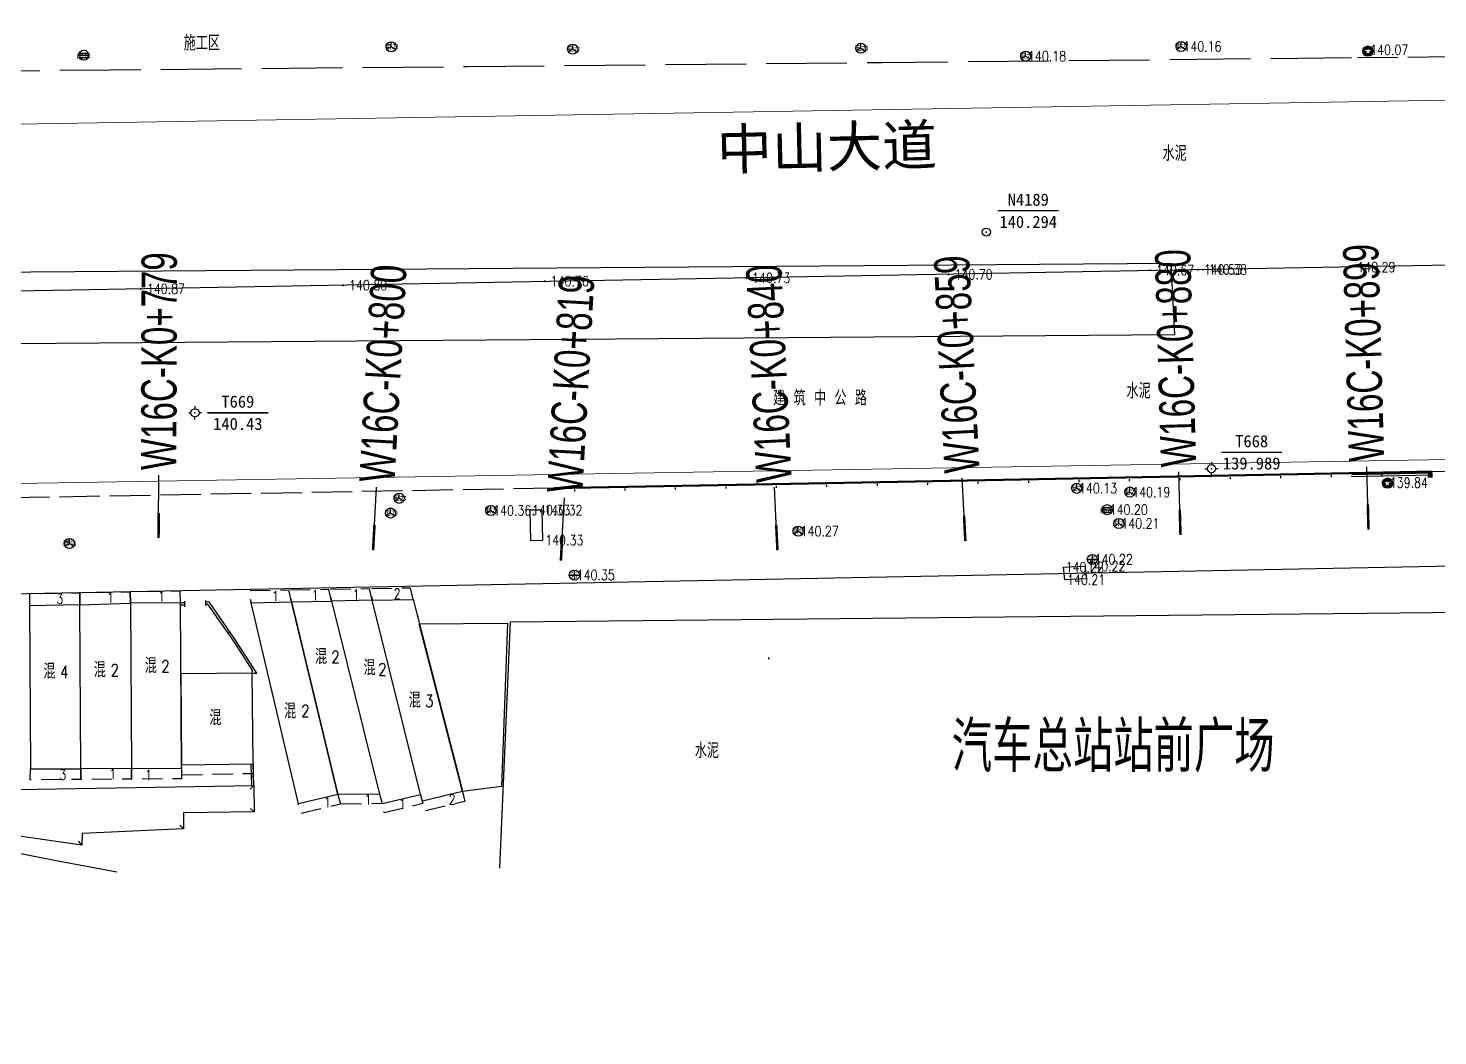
# Model space of a CAD drawing. Extents: x 529262 to 576451, y 2694391 to 2717535.
# Drawn here: x 566233.9 to 566373.6, y 2709602.6 to 2709702.5 of the extents above; entities that cross this region are included whole.
import ezdxf
from ezdxf.enums import TextEntityAlignment as Align
from ezdxf.xclip import XClip

# ---------------------------------------------------------------- set-up
doc = ezdxf.new("R2010")
doc.units = 0
doc.header["$XCLIPFRAME"] = 0
for name, pattern in [('X2', [10, 8, -2]), ('X3', [5, 4, -1]), ('X5', [3, 2, -1])]:
    doc.linetypes.add(name, pattern=pattern)
for name, color, linetype in [('a红线图', 1, 'Continuous'), ('COMPONENT', 8, 'Continuous'), ('DLSS', 4, 'Continuous'), ('DMTZ', 8, 'Continuous'), ('GCD', 8, 'Continuous'), ('GXYZ', 8, 'Continuous'), ('JMD', 8, 'Continuous'), ('KZD', 8, 'Continuous'), ('PP-COM', 7, 'Continuous'), ('RD-中线', 40, 'Continuous'), ('RD-红线', 7, 'Continuous'), ('RD-路名', 7, 'Continuous'), ('ZBTZ', 8, 'Continuous'), ('ZJ', 7, 'Continuous'), ('桩号标注_W16-', 7, 'Continuous')]:
    doc.layers.add(name, color=color, linetype=linetype)
doc.styles.add('HZ', font='rs.shx', dxfattribs={"width": 0.8, "bigfont": 'hztxt.shx'})
doc.styles.add('JieTuHzTxt', font='smsim.shx', dxfattribs={"width": 0.7, "bigfont": 'smfs.shx'})
doc.styles.add('宋体', font='', dxfattribs={"width": 0.75})
doc.styles.add('黑体', font='simhei.ttf')
doc.styles.get('宋体').set_extended_font_data('SimSun')
doc.linetypes.add('10421', pattern='A,2,[150,AAA.SHX,S=0.5,R=0,X=0,Y=0.5],1e-11', length=2.00000000001)
doc.linetypes.add('1161', pattern='A,0,[149,AAA.SHX,S=0.15,R=0,X=0,Y=0],-1.6', length=1.6)

# ---------------------------------------------------------------- blocks, each defined once
blk = doc.blocks.new('A$C19FD0107')
at = {"layer": 'RD-中线', "color": 8, "linetype": 'Continuous'}
blk.add_lwpolyline([(-1765.32132589817, 14833.87023487827), (-1870.241975441575, 14834.3566922443, -0.0777303560093911), (-2297.406094647944, 14903.19804070424), (-2763.511871531606, 15055.04426127998, -0.002411978223335573), (-2772.670693561435, 15058.07693652296), (-3168.084878399968, 15191.12673934922, 0.03180471352728447), (-3413.657397270203, 15256.71570610814), (-3481.167525202036, 15270.21845033485, 0.04076391245960564), (-3610.521611653268, 15285.28110689297), (-3824.794197767973, 15292.66365356697, 0.003807018524346361), (-3833.927622362971, 15292.90872900095), (-3984.459488265216, 15295.8011589814, 0.004916270920328316), (-3996.257734261453, 15295.9118286958), (-4213.60503308475, 15295.81346732797, 0.00447514255356644), (-4218.974859215319, 15295.76297454908), (-4356.09779150039, 15293.24607412284, -4.732668727583544e-05), (-4356.15457405895, 15293.24503725162), (-5280.16207908839, 15276.45979785593)], format="xyb", dxfattribs=at)
at = {"layer": 'RD-中线', "color": 8, "linetype": 'Continuous', "flags": 128}
for points in [[(-4490.733542978764, 14139.43815448834, -2.221422510118572e-09), (-4490.28967911005, 14139.41727957362)], [(-3818.250725544989, 14086.16833724407, -2.554406072822332e-09), (-3817.739615514874, 14086.16938653216)]]:
    blk.add_lwpolyline(points, format="xyb", dxfattribs=at)
at = {"layer": 'RD-红线', "color": 8, "linetype": 'Continuous', "flags": 128}
blk.add_lwpolyline([(-4874.97441469878, 15253.70400504395), (-4617.764772839844, 15258.67559446907)], dxfattribs=at)
blk = doc.blocks.new('GC200')
at = {"linetype": 'Continuous', "const_width": 0.2, "flags": 128}
blk.add_lwpolyline([(-0.1, 0, 1), (0.1, 0, 1)], format="xyb", close=True, dxfattribs=at)
blk = doc.blocks.new('gc002')
at = {"color": 8, "const_width": 1}
blk.add_lwpolyline([(-0.5, 0), (0.5, 0)], dxfattribs=at)
blk = doc.blocks.new('gc116')
at = {"color": 8}
for p, q in [((-1.3, 0), (-0.8, 0)), ((0, 1.3), (0, 0.8000000000000002)), ((1.3, 0), (0.8000000000000002, 0)), ((0, -1.3), (0, -0.8))]:
    blk.add_line(p, q, dxfattribs=at)
blk.add_circle((0, 0), 0.8, dxfattribs=at)
blk.add_point((0, 0), dxfattribs=at)
blk = doc.blocks.new('gc117')
at = {"color": 8}
blk.add_circle((0, 0), 0.8, dxfattribs=at)
blk.add_point((0, 0), dxfattribs=at)
blk = doc.blocks.new('gcbj0102')
for p, q in [((-1, 0), (1, 0)), ((-8.881784197001252e-16, -1), (-8.881784197001252e-16, 1))]:
    blk.add_line(p, q)
blk.add_circle((0, 0), 1)
blk = doc.blocks.new('gcbj0103')
for p, q in [((-1, 0), (1, 0)), ((-0.9009279699931144, 0.4339686542644392), (0.9009279699931144, 0.4339686542644392)), ((-0.8840719287007585, -0.4673508584386284), (0.8840719287007585, -0.4673508584386284))]:
    blk.add_line(p, q)
blk.add_circle((0, 0), 1)
blk = doc.blocks.new('gcbj0107')
for q in [(-0.8660254037844384, -0.4999999999999998), (0, 1), (0.8660254037844384, -0.5)]:
    blk.add_line((0, 0), q)
blk.add_circle((0, 0), 1)
blk = doc.blocks.new('*U12')
at = {"linetype": 'Continuous'}
for points in [[(-1.13921810007292, -0.07089918595697071), (-0.8684114303907362, -0.755206928876786), (-1.126874320711462, 0.08573794193418774)], [(-1.126874320711462, 0.08573794193418774), (-0.7273353111448202, -0.8796748940744996), (-1.090147720404938, 0.2385080815323445)], [(-0.7273353111448202, -0.8796748940744996), (-1.126874320711462, 0.08573794193418774), (-0.8684114303907362, -0.755206928876786)], [(-0.363605253580157, 0.2382099195239821), (-0.5455798037304976, 0.842813113292914), (-1.090147720404938, 0.2385080815323441)], [(-0.7266712945937074, 0.7383589584242408), (-1.090147720404938, 0.2385080815323441), (-0.5455798037304976, 0.842813113292914)], [(-1.090147720404938, 0.2385080815323441), (-0.7266712945937074, 0.7383589584242408), (-1.005038238532386, 0.429456175599225)], [(-0.5025377728399029, -0.1887840837632973), (-1.090147720404938, 0.2385080815323445), (-0.7273353111448202, -0.8796748940744996)], [(-0.8820882619431779, 0.598536339394692), (-1.005038238532386, 0.429456175599225), (-0.7266712945937074, 0.7383589584242408)], [(-0.5455798037304976, 0.842813113292914), (-0.363605253580157, 0.2382099195239821), (-0.3467283564776552, 0.9073336562063054)], [(-0.1388077152752395, 0.9291007298351845), (-0.3467283564776552, 0.9073336562063054), (-0.363605253580157, 0.2382099195239821)], [(-0.1388077152752394, 0.9291007298351843), (0.08542268518774991, 0.2380256452686606), (0.06909499014227277, 0.9071630086119615)], [(0.8119651520125307, 0.2377274832602987), (0.06909499014227277, 0.9071630086119615), (0.08542268518774991, 0.2380256452686606)], [(0.06909499014227277, 0.9071630086119615), (0.8119651520125307, 0.2377274832602987), (0.2678934139202708, 0.8424792762229578)], [(0.2240046939848776, -0.1890822457716593), (0.4482350944478668, -0.8801573303381829), (0.8119651520125308, 0.2377274832602985)], [(0.7270124231842263, 0.4287453682789882), (0.2678934139202708, 0.8424792762229578), (0.8119651520125307, 0.2377274832602987)], [(0.2678934139202708, 0.8424792762229578), (0.7270124231842263, 0.4287453682789882), (0.4488991109989806, 0.7378765221605573)], [(0.5895257458794433, -0.7556855811099106), (0.8119651520125308, 0.2377274832602985), (0.4482350944478668, -0.8801573303381829)], [(0.6042012638543628, 0.5979263887169901), (0.4488991109989806, 0.7378765221605573), (0.7270124231842263, 0.4287453682789882)], [(0.8119651520125308, 0.2377274832602985), (0.5895257458794433, -0.7556855811099106), (0.8485023188932597, 0.08533260964582778)], [(0.7049778627285623, -0.6069338643031373), (0.8485023188932597, 0.08533260964582778), (0.5895257458794433, -0.7556855811099106)], [(0.8485023188932597, 0.08533260964582778), (0.7049778627285623, -0.6069338643031373), (0.86078189992708, -0.07089918595697062)], [(-0.8684114303907362, -0.755206928876786), (-1.13921810007292, -0.07089918595697071), (-0.9836779370841618, -0.6065180650818077)], [(-1.121520727181947, -0.258199876758433), (-0.9836779370841618, -0.6065180650818077), (-1.13921810007292, -0.07089918595697071)], [(-0.9836779370841618, -0.6065180650818077), (-1.121520727181947, -0.258199876758433), (-1.06905500252351, -0.4388711072241944)], [(-0.7273353111448204, -0.8796748940744996), (-0.5463296140661107, -0.9842776481369001), (-0.1393748531171677, -0.4528651650425418)], [(-0.3475311902881129, -1.048961380525904), (-0.1393748531171677, -0.4528651650425418), (-0.5463296140661107, -0.9842776481369001)], [(-0.1393748531171677, -0.4528651650425418), (-0.3475311902881129, -1.048961380525904), (0.4482350944478669, -0.8801573303381829)], [(-0.1396284848706007, -1.070899101749126), (0.4482350944478669, -0.8801573303381829), (-0.3475311902881129, -1.048961380525904)], [(0.4482350944478669, -0.8801573303381829), (-0.1396284848706007, -1.070899101749126), (0.2671436035846571, -0.984611485206856)], [(0.06829215633181479, -1.049132028120247), (0.2671436035846571, -0.984611485206856), (-0.1396284848706007, -1.070899101749126)], [(0.7904979441987606, -0.4391763601394315), (0.86078189992708, -0.07089918595697062), (0.7049778627285623, -0.6069338643031373)], [(0.86078189992708, -0.07089918595697062), (0.7904979441987606, -0.4391763601394315), (0.8430537676581275, -0.2583611230646401)]]:
    blk.add_solid(points, dxfattribs=at)
blk = doc.blocks.new('gcbj0112')
at = {"linetype": 'Continuous'}
for p, q in [((-1.090147720404938, 0.2385080815323441), (-0.5025377728399028, -0.1887840837632974)), ((-0.363605253580157, 0.2382099195239821), (-1.090147720404938, 0.2385080815323441)), ((-0.1388077152752394, 0.9291007298351843), (-0.363605253580157, 0.2382099195239821)), ((0.08542268518774992, 0.2380256452686605), (-0.1388077152752394, 0.9291007298351843)), ((0.8119651520125308, 0.2377274832602986), (0.08542268518774992, 0.2380256452686605)), ((0.2240046939848776, -0.1890822457716593), (0.8119651520125308, 0.2377274832602986)), ((-0.5025377728399028, -0.1887840837632974), (-0.7273353111448202, -0.8796748940744994)), ((-0.7273353111448204, -0.8796748940744994), (-0.1393748531171677, -0.4528651650425419)), ((-0.1393748531171677, -0.4528651650425419), (0.4482350944478669, -0.8801573303381829)), ((0.4482350944478669, -0.8801573303381829), (0.2240046939848776, -0.1890822457716593))]:
    blk.add_line(p, q, dxfattribs=at)
blk.add_circle((-0.13921810007292, -0.07089918595697092), 1, dxfattribs=at)
for p in [(-1.090147720404938, 0.2385080815323441), (-0.1388077152752394, 0.9291007298351843), (0.8119651520125306, 0.2377274832602989), (-0.7273353111448206, -0.8796748940744994), (0.4482350944478672, -0.8801573303381827)]:
    blk.add_point(p, dxfattribs=at)
blk.add_blockref('*U12', (0, 0), dxfattribs=at)

msp = doc.modelspace()

# ---------------------------------------------------------------- linework, layer by layer
at = {"layer": 'a红线图', "color": 8, "linetype": 'Continuous', "lineweight": 0, "flags": 128}
for points in [[(564727.3493957546, 2709667.839831631), (566620.3043044343, 2709699.42955209)], [(564727.3493957546, 2709667.839831631), (566620.3043044343, 2709699.42955209)], [(564727.3493957546, 2709632.223301562), (566623.018203956, 2709663.858311703)], [(564727.3493957546, 2709632.223301562), (566623.018203956, 2709663.858311703)]]:
    msp.add_lwpolyline(points, dxfattribs=at)
at = {"layer": 'DLSS', "linetype": 'X2', "flags": 128}
msp.add_lwpolyline([(566364.9976494418, 2709699.519194013), (566318.4419970979, 2709699.045158258), (566277.4086900668, 2709698.641728937), (566241.8977283479, 2709698.30890605), (566219.7781802432, 2709698.088196955), (566218.0812895086, 2709698.29901938)], dxfattribs=at)
at = {"layer": 'DLSS', "linetype": 'X3', "flags": 128}
for points in [[(566384.5896494418, 2709699.721538125), (566364.9976494418, 2709699.519194013)], [(566285.9553494417, 2709656.881538125), (566161.9877375574, 2709654.653949014)]]:
    msp.add_lwpolyline(points, dxfattribs=at)
at = {"layer": 'DLSS', "linetype": 'X2', "const_width": 0.2, "flags": 128}
for points in [[(566372.9533994416, 2709658.527361313), (566364.9976494418, 2709658.372184501)], [(566364.9976494418, 2709658.372184501), (566353.5025385042, 2709658.148770506), (566342.4688056917, 2709657.935951711), (566331.8964510042, 2709657.733728115), (566321.7854744417, 2709657.542099719), (566312.1358760044, 2709657.361066521), (566302.9476556918, 2709657.190628523), (566294.2208135043, 2709657.030785724), (566285.9553494419, 2709656.881538125)]]:
    msp.add_lwpolyline(points, dxfattribs=at)
at = {"layer": 'DMTZ', "linetype": '10421', "flags": 128}
msp.add_lwpolyline([(566226.9313148257, 2709621.662757207), (566230.0773473762, 2709621.262766958), (566236.46419373, 2709620.016651371), (566242.6268876432, 2709618.862341809)], dxfattribs=at)
at = {"layer": 'GXYZ', "linetype": 'Continuous', "flags": 128}
for points in [[(566284.866, 2709651.717), (566284.786, 2709654.698), (566283.569, 2709654.691), (566283.6490000001, 2709651.71)], [(566284.866, 2709651.717), (566284.786, 2709654.698), (566283.569, 2709654.691), (566283.6490000001, 2709651.71)], [(566336.581, 2709647.812), (566336.445, 2709649.054), (566338.589, 2709649.137), (566338.725, 2709647.895)]]:
    msp.add_lwpolyline(points, close=True, dxfattribs=at)
at = {"layer": 'JMD', "linetype": 'Continuous'}
for p, q in [((566312.9819663389, 2709657.218631182), (566312.9856732832, 2709657.018665539)), ((566317.9811074254, 2709657.311304789), (566317.9848143697, 2709657.111339146)), ((566322.9802317797, 2709657.404868394), (566322.9840436586, 2709657.204904723)), ((566327.9793235458, 2709657.500165367), (566327.9831354248, 2709657.300201696)), ((566332.978415312, 2709657.59546234), (566332.982227191, 2709657.39549867)), ((566337.9775070782, 2709657.690759314), (566337.9813189572, 2709657.490795643)), ((566342.9765988444, 2709657.786056287), (566342.9804107235, 2709657.586092616)), ((566347.9756906107, 2709657.881353259), (566347.9795024898, 2709657.681389589)), ((566352.9747823769, 2709657.976650233), (566352.978594256, 2709657.776686562)), ((566357.9738741431, 2709658.071947205), (566357.9776860221, 2709657.871983535)), ((566362.9729659093, 2709658.167244178), (566362.9767777883, 2709657.967280508)), ((566367.9720576755, 2709658.262541152), (566367.9758695543, 2709658.062577481)), ((566372.9711494417, 2709658.357838125), (566372.9749613208, 2709658.157874454)), ((566287.9862609066, 2709656.755263149), (566287.9899678507, 2709656.555297506)), ((566292.9854019932, 2709656.847936756), (566292.9891089372, 2709656.647971112)), ((566297.9845430795, 2709656.940610362), (566297.9882500238, 2709656.740644719)), ((566302.983684166, 2709657.033283969), (566302.9873911103, 2709656.833318326)), ((566307.9828252525, 2709657.125957576), (566307.9865321968, 2709656.925991932)), ((566283.8727469986, 2709654.321497211), (566284.0023201827, 2709654.169146333)), ((566249.3536024772, 2709645.586971762), (566249.3538506061, 2709645.177868718, 140.5738)), ((566272.4140494417, 2709644.297538125), (566272.5484014711, 2709644.149384379)), ((566253.8331172478, 2709642.652580641), (566253.6687329481, 2709642.538660485)), ((566307.2904494418, 2709640.102038124), (566307.2078034892, 2709639.919912766)), ((566256.0453494418, 2709638.560838125), (566256.0455657514, 2709638.760838008)), ((566256.1967636558, 2709628.298191795), (566255.9968243719, 2709628.29326404)), ((566256.2187494417, 2709627.406138125), (566255.8703473249, 2709627.047507444)), ((566256.2513494417, 2709624.788038125), (566255.8931297753, 2709625.136862824)), ((566249.2384494417, 2709623.128938125), (566248.8784933906, 2709623.475970747)), ((566239.1589494417, 2709621.512338125), (566238.8306235822, 2709621.889435102)), ((566239.1589494417, 2709621.512338125), (566238.835990759, 2709621.894041792))]:
    msp.add_line(p, q, dxfattribs=at)
at = {"layer": 'JMD', "flags": 128}
for points in [[(566372.9711494417, 2709658.357838125), (566364.9976494418, 2709658.205840432)], [(566256.2187494417, 2709627.406138125), (566256.1654494418, 2709629.568738125)]]:
    msp.add_lwpolyline(points, dxfattribs=at)
at = {"layer": 'JMD', "linetype": 'Continuous', "flags": 128}
for points in [[(566372.9749613208, 2709658.157874454), (566364.9976494418, 2709658.005804096)], [(566336.581, 2709647.812), (566336.445, 2709649.054), (566338.589, 2709649.137), (566338.725, 2709647.895)], [(566249.3516519078, 2709645.668843092), (566249.3527248357, 2709645.1266693)], [(566251.4344190101, 2709645.7625641), (566251.4354919381, 2709645.220390308)], [(566256.0455657514, 2709638.760838008), (566256.1311674975, 2709638.7607912), (566254.2880257905, 2709641.613474201), (566251.6634121928, 2709645.397273649), (566251.4351757771, 2709645.380153417)], [(566256.0187699432, 2709627.402842039), (566255.9654697279, 2709629.565450779)]]:
    msp.add_lwpolyline(points, dxfattribs=at)
at = {"layer": 'JMD', "linetype": 'X5', "flags": 128}
for points, elevation in [([(566238.9705494418, 2709645.319838125), (566238.96339682, 2709646.480843284), (566233.9977131118, 2709646.39143126), (566233.9692494418, 2709645.221438125)], 140.5738), ([(566243.9833494417, 2709645.466838125), (566243.9765463376, 2709646.571109978), (566238.96339682, 2709646.480843284), (566238.9705494418, 2709645.319838125)], 140.5738), ([(566248.9415494415, 2709645.531238125), (566248.9042494417, 2709646.659838125), (566243.9765463376, 2709646.571109978), (566243.9833494417, 2709645.466838125)], 140.5738), ([(566259.9629862349, 2709645.619239221), (566259.6898753555, 2709646.756842337), (566255.6933494417, 2709646.687538125), (566255.9397494417, 2709645.516238125)], -1853.2702), ([(566263.928279254, 2709645.694519706), (566263.6478201171, 2709646.82547751), (566259.6898753555, 2709646.756842337), (566259.9629862349, 2709645.619239221)], -1853.2374), ([(566267.9541811156, 2709645.780309966), (566267.677298685, 2709646.895353157), (566263.6478201171, 2709646.82547751), (566263.928279254, 2709645.694519706)], -1853.2374), ([(566272.0191494417, 2709645.859338125), (566271.7407986849, 2709646.974353158), (566267.677298685, 2709646.895353157), (566267.9541811156, 2709645.780309966)], -855.9328), ([(566256.1654494418, 2709629.568738125), (566256.1414494417, 2709628.580238125), (566249.04690762, 2709628.429622303), (566249.040611401, 2709629.45161722)], -0.8718000000000073), ([(566239.0706000607, 2709629.079739144), (566239.0771670805, 2709628.013788219), (566234.0448897833, 2709627.982785793), (566234.0688836835, 2709629.048924996)], -855.4206), ([(566244.0841154007, 2709629.110625983), (566244.0897320703, 2709628.044669202), (566239.0771670805, 2709628.013788219), (566239.0706000607, 2709629.079739144)], -855.4206), ([(566249.0422100332, 2709629.192129103), (566249.0490909768, 2709628.075222398), (566244.0897320703, 2709628.044669202), (566244.0841154007, 2709629.110625983)], 140.5738), ([(566264.5510494417, 2709626.508338125), (566264.8222494418, 2709625.553838125), (566260.8155554857, 2709624.626057791), (566260.6337494417, 2709625.582638125)], -856.2514), ([(566268.6788494418, 2709626.537738125), (566268.9250494418, 2709625.618638125), (566264.8222494418, 2709625.553838125), (566264.5510494417, 2709626.508338125)], -1852.3009), ([(566272.7374494417, 2709626.517438124), (566272.9803494418, 2709625.622638125), (566269.1205657573, 2709624.689693288), (566268.9250494418, 2709625.618638125)], -1852.3009), ([(566276.8923494418, 2709626.808338125), (566277.1255494416, 2709625.836438125), (566273.1761788232, 2709624.881206837), (566272.9286494418, 2709625.859538125)], -1852.8541)]:
    msp.add_lwpolyline(points, dxfattribs=dict(at, elevation=elevation))
at = {"layer": 'JMD', "linetype": 'Continuous', "flags": 128}
for points, elevation in [([(566239.0706000607, 2709629.079739144), (566238.9705494418, 2709645.319838125), (566233.9692494418, 2709645.221438125), (566234.0688836835, 2709629.048924996), (566239.0706000607, 2709629.079739144)], -855.4206), ([(566248.9415494415, 2709645.531238125), (566243.9833494417, 2709645.466838125), (566244.0841154007, 2709629.110625983), (566249.0425239572, 2709629.141173324), (566248.9415494415, 2709645.531238125)], 140.5738), ([(566248.9427842245, 2709645.330809624), (566249.3532532586, 2709645.306252844)], 140.5738), ([(566267.9541811156, 2709645.780309966), (566263.928279254, 2709645.694519706), (566268.6788494418, 2709626.537738125), (566268.9250494418, 2709625.618638125), (566272.7374494417, 2709626.517438124)], -855.9328)]:
    msp.add_lwpolyline(points, dxfattribs=dict(at, elevation=elevation))
for points, elevation in [([(566243.9833494417, 2709645.466838125), (566244.0841154007, 2709629.110625983), (566239.0706000607, 2709629.079739144), (566238.9705494418, 2709645.319838125)], 140.5738), ([(566264.5510494417, 2709626.508338125), (566260.6337494417, 2709625.582638125), (566255.9397494417, 2709645.516238125), (566259.9629862349, 2709645.619239221)], -855.3796), ([(566268.6788494418, 2709626.537738125), (566268.6788494418, 2709626.537738125), (566264.5510494417, 2709626.508338125), (566264.5510494417, 2709626.508338125), (566259.9629862349, 2709645.619239221), (566263.928279254, 2709645.694519706)], -855.3796), ([(566267.9541811156, 2709645.780309966), (566272.0191494417, 2709645.859338125), (566276.5087578215, 2709628.44625207), (566276.8923494418, 2709626.808338125), (566272.9286494418, 2709625.859538125), (566272.7374494417, 2709626.517438124)], -855.9328), ([(566249.040611401, 2709629.45161722), (566256.1654494418, 2709629.568738125), (566256.0453494418, 2709638.560838125), (566248.9850730331, 2709638.466539885)], -854.5304999999998)]:
    msp.add_lwpolyline(points, close=True, dxfattribs=dict(at, elevation=elevation))
at = {"layer": 'JMD', "flags": 128}
for points, elevation in [([(566249.3535494417, 2709645.504338125), (566248.9415494415, 2709645.531238125)], 140.5738), ([(566256.0453494418, 2709638.560838125), (566256.5076494417, 2709638.560338125), (566254.3435494415, 2709641.916038125), (566251.7822494417, 2709645.611938125), (566251.4384494417, 2709645.580938125)], -854.5304999999998)]:
    msp.add_lwpolyline(points, dxfattribs=dict(at, elevation=elevation))
at = {"layer": 'JMD', "linetype": 'Continuous', "flags": 128}
for points in [[(566272.5902275513, 2709643.436695229), (566281.3539075012, 2709643.510927653), (566280.759707229, 2709627.328083712), (566276.8923494418, 2709626.808338125)], [(566256.2187494417, 2709627.406138125), (566256.2513494417, 2709624.788038125), (566249.2559494417, 2709624.689238125), (566249.2384494417, 2709623.128938125), (566239.1896494417, 2709622.648538125), (566239.1589494417, 2709621.512338125), (566232.9708378619, 2709622.380177799), (566232.9210494417, 2709622.084338125), (566228.4953494418, 2709622.674738124), (566228.8011494417, 2709626.954238125)]]:
    msp.add_lwpolyline(points, close=True, dxfattribs=at)
at = {"layer": 'KZD', "linetype": 'Continuous'}
for p, q in [((566335.9691245203, 2709684.365631393, 140.294), (566329.9691245203, 2709684.365631393, 140.294)), ((566251.6346494417, 2709664.347038124), (566257.6346494417, 2709664.347038124)), ((566257.6346494417, 2709664.347038124, 140.426), (566251.6346494417, 2709664.347038124, 140.426)), ((566358.1124020346, 2709660.426156475, 139.989), (566352.1124020346, 2709660.426156475, 139.989))]:
    msp.add_line(p, q, dxfattribs=at)
at = {"layer": 'ZBTZ', "linetype": '1161', "flags": 128}
msp.add_lwpolyline([(566121.4203020771, 2709670.359549464), (566347.4978836068, 2709672.126035471), (566347.1402656789, 2709679.150622269), (566151.4839103171, 2709677.656988767), (566125.7616494417, 2709677.289038125), (566120.8757826898, 2709677.094635658)], close=True, dxfattribs=at)
at = {"layer": 'ZBTZ', "linetype": '1161', "elevation": 138.3785, "flags": 128}
msp.add_lwpolyline([(566372.9533994416, 2709658.527361313), (566378.8724785199, 2709658.637492008)], dxfattribs=at)
at = {"layer": 'ZBTZ', "linetype": '1161', "flags": 128}
msp.add_lwpolyline([(566280.6033461436, 2709619.215222668), (566281.6439706847, 2709643.637807187), (566402.4319943218, 2709644.866298234)], dxfattribs=at)
at = {"layer": '桩号标注_W16-'}
for p, q in [((566366.6536670305, 2709654.010663102), (566366.5137279639, 2709659.008704424)), ((566246.7796109739, 2709653.177100216), (566246.7916929759, 2709658.177085618)), ((566326.6693379616, 2709652.89115061), (566326.4253838186, 2709657.885195701)), ((566348.0195625382, 2709653.488930882), (566347.8796234716, 2709658.486972204)), ((566268.1047582567, 2709651.982309817), (566268.3844561009, 2709656.974480599)), ((566286.7169772295, 2709650.939517464), (566286.9966750736, 2709655.931688246)), ((566308.0501310347, 2709651.981620842), (566307.8061768917, 2709656.975665933))]:
    msp.add_line(p, q, dxfattribs=at)
at = {"layer": '桩号标注_W16-', "const_width": 0.25}
for points in [[(566246.7826314744, 2709654.427096567), (566246.7765904735, 2709651.927103865)], [(566347.9845777716, 2709654.738441213), (566348.054547305, 2709652.239420551)], [(566366.6186822639, 2709655.260173433), (566366.6886517972, 2709652.761152771)], [(566268.1746827178, 2709653.230352513), (566268.0348337957, 2709650.734267122)], [(566307.9891424989, 2709653.230132115), (566308.1111195706, 2709650.733109569)], [(566326.6083494258, 2709654.139661883), (566326.7303264975, 2709651.642639337)], [(566286.7869016905, 2709652.18756016), (566286.6470527685, 2709649.691474768)]]:
    msp.add_lwpolyline(points, dxfattribs=at)

# ---------------------------------------------------------------- block references
at = {"layer": 'COMPONENT', "linetype": 'Continuous', "xscale": 0.5, "yscale": 0.5}
for name, p in [('gcbj0107', (566269.8233020746, 2709700.626255427)), ('gcbj0107', (566287.8188509954, 2709700.390126484)), ('gcbj0107', (566316.3855415843, 2709700.481170592)), ('gcbj0107', (566348.1112583599, 2709700.651771043)), ('gcbj0112', (566366.6951372037, 2709700.230771715, 0.2949999999999875)), ('gcbj0103', (566239.3590014364, 2709699.786365365)), ('gcbj0107', (566332.7111312881, 2709699.692664663)), ('gcbj0107', (566337.7672443516, 2709656.867228911)), ('gcbj0112', (566368.6352637097, 2709657.404008449, 0.2949999999999875)), ('gcbj0107', (566270.6116069186, 2709655.875521602)), ('gcbj0107', (566343.0438860044, 2709656.497396061)), ('gcbj0107', (566269.7744776898, 2709654.419303875)), ('gcbj0107', (566279.7073484113, 2709654.669088888)), ('gcbj0103', (566340.7848501689, 2709654.749928192)), ('gcbj0107', (566310.1751467413, 2709652.615744779)), ('gcbj0107', (566341.9562895662, 2709653.382459421)), ('gcbj0107', (566237.9355798142, 2709651.40191831)), ('gcbj0102', (566339.3190766625, 2709649.819525911)), ('gcbj0102', (566287.9858400723, 2709648.269997318))]:
    msp.add_blockref(name, p, dxfattribs=at)
at = {"layer": 'GCD', "linetype": 'Continuous'}
ref = msp.add_blockref('GC200', (566348.1086241686, 2709700.659061415, 140.156), dxfattribs=dict(at, xscale=0.1999999999534339, yscale=0.1999999999534339, zscale=0.1999999999534339))
ref.add_attrib('height', '140.16', dxfattribs={"linetype": 'Continuous', "height": 1, "style": 'HZ', "width": 0.8}).set_placement((566348.3486241685, 2709700.659061415, 140.156), align=Align.MIDDLE_LEFT)
ref = msp.add_blockref('GC200', (566348.1086241686, 2709700.659061415, 140.156), dxfattribs=dict(at, xscale=0.1999999999534339, yscale=0.1999999999534339, zscale=0.1999999999534339))
ref.add_attrib('height', '140.16', dxfattribs={"linetype": 'Continuous', "height": 1, "style": 'HZ', "width": 0.8}).set_placement((566348.3486241685, 2709700.659061415, 140.156), align=Align.MIDDLE_LEFT)
ref = msp.add_blockref('GC200', (566366.6206241685, 2709700.319061415, 140.066), dxfattribs=dict(at, xscale=0.1999999999534339, yscale=0.1999999999534339, zscale=0.1999999999534339))
ref.add_attrib('height', '140.07', dxfattribs={"linetype": 'Continuous', "height": 1, "style": 'HZ', "width": 0.8}).set_placement((566366.8606241685, 2709700.319061415, 140.066), align=Align.MIDDLE_LEFT)
ref = msp.add_blockref('GC200', (566366.6206241685, 2709700.319061415, 140.066), dxfattribs=dict(at, xscale=0.1999999999534339, yscale=0.1999999999534339, zscale=0.1999999999534339))
ref.add_attrib('height', '140.07', dxfattribs={"linetype": 'Continuous', "height": 1, "style": 'HZ', "width": 0.8}).set_placement((566366.8606241685, 2709700.319061415, 140.066), align=Align.MIDDLE_LEFT)
ref = msp.add_blockref('GC200', (566332.7066241686, 2709699.691061415, 140.175), dxfattribs=dict(at, xscale=0.1999999999534339, yscale=0.1999999999534339, zscale=0.1999999999534339))
ref.add_attrib('height', '140.18', dxfattribs={"linetype": 'Continuous', "height": 1, "style": 'HZ', "width": 0.8}).set_placement((566332.9466241685, 2709699.691061415, 140.175), align=Align.MIDDLE_LEFT)
ref = msp.add_blockref('GC200', (566332.7066241686, 2709699.691061415, 140.175), dxfattribs=dict(at, xscale=0.1999999999534339, yscale=0.1999999999534339, zscale=0.1999999999534339))
ref.add_attrib('height', '140.18', dxfattribs={"linetype": 'Continuous', "height": 1, "style": 'HZ', "width": 0.8}).set_placement((566332.9466241685, 2709699.691061415, 140.175), align=Align.MIDDLE_LEFT)
ref = msp.add_blockref('GC200', (566305.0088276252, 2709677.719352639, 140.73), dxfattribs=dict(at, xscale=0.5, yscale=0.5, zscale=0.5))
ref.add_attrib('height', '140.73', dxfattribs={"linetype": 'Continuous', "height": 1, "style": 'HZ', "width": 0.8}).set_placement((566305.6088276252, 2709677.719352639, 140.73), align=Align.MIDDLE_LEFT)
ref = msp.add_blockref('GC200', (566325.06699941, 2709678.068710203, 140.7), dxfattribs=dict(at, xscale=0.5, yscale=0.5, zscale=0.5))
ref.add_attrib('height', '140.70', dxfattribs={"linetype": 'Continuous', "height": 1, "style": 'HZ', "width": 0.8}).set_placement((566325.66699941, 2709678.068710203, 140.7), align=Align.MIDDLE_LEFT)
ref = msp.add_blockref('GC200', (566345.034743715, 2709678.484879516, 140.669), dxfattribs=dict(at, xscale=0.5, yscale=0.5, zscale=0.5))
ref.add_attrib('height', '140.67', dxfattribs={"linetype": 'Continuous', "height": 1, "style": 'HZ', "width": 0.8}).set_placement((566345.6347437149, 2709678.484879516, 140.669), align=Align.MIDDLE_LEFT)
ref = msp.add_blockref('GC200', (566349.772769967, 2709678.54074309, 140.529), dxfattribs=dict(at, xscale=0.5, yscale=0.5, zscale=0.5))
ref.add_attrib('height', '140.53', dxfattribs={"linetype": 'Continuous', "height": 1, "style": 'HZ', "width": 0.8}).set_placement((566350.372769967, 2709678.54074309, 140.529), align=Align.MIDDLE_LEFT)
ref = msp.add_blockref('GC200', (566350.2628337727, 2709678.549073344, 140.38), dxfattribs=dict(at, xscale=0.5, yscale=0.5, zscale=0.5))
ref.add_attrib('height', '140.38', dxfattribs={"linetype": 'Continuous', "height": 1, "style": 'HZ', "width": 0.8}).set_placement((566350.8628337727, 2709678.549073344, 140.38), align=Align.MIDDLE_LEFT)
ref = msp.add_blockref('GC200', (566364.9846217803, 2709678.787178712, 140.29), dxfattribs=dict(at, xscale=0.5, yscale=0.5, zscale=0.5))
ref.add_attrib('height', '140.29', dxfattribs={"linetype": 'Continuous', "height": 1, "style": 'HZ', "width": 0.8}).set_placement((566365.5846217803, 2709678.787178712, 140.29), align=Align.MIDDLE_LEFT)
ref = msp.add_blockref('GC200', (566245.0229297244, 2709676.635080996, 140.87), dxfattribs=dict(at, xscale=0.5, yscale=0.5, zscale=0.5))
ref.add_attrib('height', '140.87', dxfattribs={"linetype": 'Continuous', "height": 1, "style": 'HZ', "width": 0.8}).set_placement((566245.6229297244, 2709676.635080996, 140.87), align=Align.MIDDLE_LEFT)
ref = msp.add_blockref('GC200', (566265.0609915601, 2709676.98839782, 140.803), dxfattribs=dict(at, xscale=0.5, yscale=0.5, zscale=0.5))
ref.add_attrib('height', '140.80', dxfattribs={"linetype": 'Continuous', "height": 1, "style": 'HZ', "width": 0.8}).set_placement((566265.6609915601, 2709676.98839782, 140.803), align=Align.MIDDLE_LEFT)
ref = msp.add_blockref('GC200', (566285.0435776742, 2709677.390168447, 140.76), dxfattribs=dict(at, xscale=0.5, yscale=0.5, zscale=0.5))
ref.add_attrib('height', '140.76', dxfattribs={"linetype": 'Continuous', "height": 1, "style": 'HZ', "width": 0.8}).set_placement((566285.6435776742, 2709677.390168447, 140.76), align=Align.MIDDLE_LEFT)
ref = msp.add_blockref('GC200', (566337.7606241686, 2709656.872061415, 140.134), dxfattribs=dict(at, xscale=0.1999999999534339, yscale=0.1999999999534339, zscale=0.1999999999534339))
ref.add_attrib('height', '140.13', dxfattribs={"linetype": 'Continuous', "height": 1, "style": 'HZ', "width": 0.8}).set_placement((566338.0006241685, 2709656.872061415, 140.134), align=Align.MIDDLE_LEFT)
ref = msp.add_blockref('GC200', (566337.7606241686, 2709656.872061415, 140.134), dxfattribs=dict(at, xscale=0.1999999999534339, yscale=0.1999999999534339, zscale=0.1999999999534339))
ref.add_attrib('height', '140.13', dxfattribs={"linetype": 'Continuous', "height": 1, "style": 'HZ', "width": 0.8}).set_placement((566338.0006241685, 2709656.872061415, 140.134), align=Align.MIDDLE_LEFT)
ref = msp.add_blockref('GC200', (566368.5666241685, 2709657.425061415, 139.843), dxfattribs=dict(at, xscale=0.1999999999534339, yscale=0.1999999999534339, zscale=0.1999999999534339))
ref.add_attrib('height', '139.84', dxfattribs={"linetype": 'Continuous', "height": 1, "style": 'HZ', "width": 0.8}).set_placement((566368.8066241685, 2709657.425061415, 139.843), align=Align.MIDDLE_LEFT)
ref = msp.add_blockref('GC200', (566368.5666241685, 2709657.425061415, 139.843), dxfattribs=dict(at, xscale=0.1999999999534339, yscale=0.1999999999534339, zscale=0.1999999999534339))
ref.add_attrib('height', '139.84', dxfattribs={"linetype": 'Continuous', "height": 1, "style": 'HZ', "width": 0.8}).set_placement((566368.8066241685, 2709657.425061415, 139.843), align=Align.MIDDLE_LEFT)
ref = msp.add_blockref('GC200', (566343.0366241685, 2709656.490061415, 140.194), dxfattribs=dict(at, xscale=0.1999999999534339, yscale=0.1999999999534339, zscale=0.1999999999534339))
ref.add_attrib('height', '140.19', dxfattribs={"linetype": 'Continuous', "height": 1, "style": 'HZ', "width": 0.8}).set_placement((566343.2766241685, 2709656.490061415, 140.194), align=Align.MIDDLE_LEFT)
ref = msp.add_blockref('GC200', (566343.0366241685, 2709656.490061415, 140.194), dxfattribs=dict(at, xscale=0.1999999999534339, yscale=0.1999999999534339, zscale=0.1999999999534339))
ref.add_attrib('height', '140.19', dxfattribs={"linetype": 'Continuous', "height": 1, "style": 'HZ', "width": 0.8}).set_placement((566343.2766241685, 2709656.490061415, 140.194), align=Align.MIDDLE_LEFT)
ref = msp.add_blockref('GC200', (566279.7046241686, 2709654.669061415, 140.359), dxfattribs=dict(at, xscale=0.1999999999534339, yscale=0.1999999999534339, zscale=0.1999999999534339))
ref.add_attrib('height', '140.36', dxfattribs={"linetype": 'Continuous', "height": 1, "style": 'HZ', "width": 0.8}).set_placement((566279.9446241686, 2709654.669061415, 140.359), align=Align.MIDDLE_LEFT)
ref = msp.add_blockref('GC200', (566279.7046241686, 2709654.669061415, 140.359), dxfattribs=dict(at, xscale=0.1999999999534339, yscale=0.1999999999534339, zscale=0.1999999999534339))
ref.add_attrib('height', '140.36', dxfattribs={"linetype": 'Continuous', "height": 1, "style": 'HZ', "width": 0.8}).set_placement((566279.9446241686, 2709654.669061415, 140.359), align=Align.MIDDLE_LEFT)
ref = msp.add_blockref('GC200', (566283.5646241686, 2709654.694061415, 140.331), dxfattribs=dict(at, xscale=0.1999999999534339, yscale=0.1999999999534339, zscale=0.1999999999534339))
ref.add_attrib('height', '140.33', dxfattribs={"linetype": 'Continuous', "height": 1, "style": 'HZ', "width": 0.8}).set_placement((566283.8046241686, 2709654.694061415, 140.331), align=Align.MIDDLE_LEFT)
ref = msp.add_blockref('GC200', (566283.5646241686, 2709654.694061415, 140.331), dxfattribs=dict(at, xscale=0.1999999999534339, yscale=0.1999999999534339, zscale=0.1999999999534339))
ref.add_attrib('height', '140.33', dxfattribs={"linetype": 'Continuous', "height": 1, "style": 'HZ', "width": 0.8}).set_placement((566283.8046241686, 2709654.694061415, 140.331), align=Align.MIDDLE_LEFT)
ref = msp.add_blockref('GC200', (566284.7816241685, 2709654.701061415, 140.324), dxfattribs=dict(at, xscale=0.1999999999534339, yscale=0.1999999999534339, zscale=0.1999999999534339))
ref.add_attrib('height', '140.32', dxfattribs={"linetype": 'Continuous', "height": 1, "style": 'HZ', "width": 0.8}).set_placement((566285.0216241685, 2709654.701061415, 140.324), align=Align.MIDDLE_LEFT)
ref = msp.add_blockref('GC200', (566284.7816241685, 2709654.701061415, 140.324), dxfattribs=dict(at, xscale=0.1999999999534339, yscale=0.1999999999534339, zscale=0.1999999999534339))
ref.add_attrib('height', '140.32', dxfattribs={"linetype": 'Continuous', "height": 1, "style": 'HZ', "width": 0.8}).set_placement((566285.0216241685, 2709654.701061415, 140.324), align=Align.MIDDLE_LEFT)
ref = msp.add_blockref('GC200', (566340.8036241685, 2709654.756061415, 140.198), dxfattribs=dict(at, xscale=0.1999999999534339, yscale=0.1999999999534339, zscale=0.1999999999534339))
ref.add_attrib('height', '140.20', dxfattribs={"linetype": 'Continuous', "height": 1, "style": 'HZ', "width": 0.8}).set_placement((566341.0436241685, 2709654.756061415, 140.198), align=Align.MIDDLE_LEFT)
ref = msp.add_blockref('GC200', (566340.8036241685, 2709654.756061415, 140.198), dxfattribs=dict(at, xscale=0.1999999999534339, yscale=0.1999999999534339, zscale=0.1999999999534339))
ref.add_attrib('height', '140.20', dxfattribs={"linetype": 'Continuous', "height": 1, "style": 'HZ', "width": 0.8}).set_placement((566341.0436241685, 2709654.756061415, 140.198), align=Align.MIDDLE_LEFT)
ref = msp.add_blockref('GC200', (566310.1726241686, 2709652.618061415, 140.27), dxfattribs=dict(at, xscale=0.1999999999534339, yscale=0.1999999999534339, zscale=0.1999999999534339))
ref.add_attrib('height', '140.27', dxfattribs={"linetype": 'Continuous', "height": 1, "style": 'HZ', "width": 0.8}).set_placement((566310.4126241686, 2709652.618061415, 140.27), align=Align.MIDDLE_LEFT)
ref = msp.add_blockref('GC200', (566310.1726241686, 2709652.618061415, 140.27), dxfattribs=dict(at, xscale=0.1999999999534339, yscale=0.1999999999534339, zscale=0.1999999999534339))
ref.add_attrib('height', '140.27', dxfattribs={"linetype": 'Continuous', "height": 1, "style": 'HZ', "width": 0.8}).set_placement((566310.4126241686, 2709652.618061415, 140.27), align=Align.MIDDLE_LEFT)
ref = msp.add_blockref('GC200', (566341.9516241685, 2709653.385061415, 140.208), dxfattribs=dict(at, xscale=0.1999999999534339, yscale=0.1999999999534339, zscale=0.1999999999534339))
ref.add_attrib('height', '140.21', dxfattribs={"linetype": 'Continuous', "height": 1, "style": 'HZ', "width": 0.8}).set_placement((566342.1916241685, 2709653.385061415, 140.208), align=Align.MIDDLE_LEFT)
ref = msp.add_blockref('GC200', (566341.9516241685, 2709653.385061415, 140.208), dxfattribs=dict(at, xscale=0.1999999999534339, yscale=0.1999999999534339, zscale=0.1999999999534339))
ref.add_attrib('height', '140.21', dxfattribs={"linetype": 'Continuous', "height": 1, "style": 'HZ', "width": 0.8}).set_placement((566342.1916241685, 2709653.385061415, 140.208), align=Align.MIDDLE_LEFT)
ref = msp.add_blockref('GC200', (566284.8616241686, 2709651.720061415, 140.325), dxfattribs=dict(at, xscale=0.1999999999534339, yscale=0.1999999999534339, zscale=0.1999999999534339))
ref.add_attrib('height', '140.33', dxfattribs={"linetype": 'Continuous', "height": 1, "style": 'HZ', "width": 0.8}).set_placement((566285.1016241686, 2709651.720061415, 140.325), align=Align.MIDDLE_LEFT)
ref = msp.add_blockref('GC200', (566284.8616241686, 2709651.720061415, 140.325), dxfattribs=dict(at, xscale=0.1999999999534339, yscale=0.1999999999534339, zscale=0.1999999999534339))
ref.add_attrib('height', '140.33', dxfattribs={"linetype": 'Continuous', "height": 1, "style": 'HZ', "width": 0.8}).set_placement((566285.1016241686, 2709651.720061415, 140.325), align=Align.MIDDLE_LEFT)
ref = msp.add_blockref('GC200', (566339.3106241685, 2709649.825061415, 140.219), dxfattribs=dict(at, xscale=0.1999999999534339, yscale=0.1999999999534339, zscale=0.1999999999534339))
ref.add_attrib('height', '140.22', dxfattribs={"linetype": 'Continuous', "height": 1, "style": 'HZ', "width": 0.8}).set_placement((566339.5506241685, 2709649.825061415, 140.219), align=Align.MIDDLE_LEFT)
ref = msp.add_blockref('GC200', (566339.3106241685, 2709649.825061415, 140.219), dxfattribs=dict(at, xscale=0.1999999999534339, yscale=0.1999999999534339, zscale=0.1999999999534339))
ref.add_attrib('height', '140.22', dxfattribs={"linetype": 'Continuous', "height": 1, "style": 'HZ', "width": 0.8}).set_placement((566339.5506241685, 2709649.825061415, 140.219), align=Align.MIDDLE_LEFT)
ref = msp.add_blockref('GC200', (566287.9796241686, 2709648.274061415, 140.35), dxfattribs=dict(at, xscale=0.1999999999534339, yscale=0.1999999999534339, zscale=0.1999999999534339))
ref.add_attrib('height', '140.35', dxfattribs={"linetype": 'Continuous', "height": 1, "style": 'HZ', "width": 0.8}).set_placement((566288.2196241686, 2709648.274061415, 140.35), align=Align.MIDDLE_LEFT)
ref = msp.add_blockref('GC200', (566287.9796241686, 2709648.274061415, 140.35), dxfattribs=dict(at, xscale=0.1999999999534339, yscale=0.1999999999534339, zscale=0.1999999999534339))
ref.add_attrib('height', '140.35', dxfattribs={"linetype": 'Continuous', "height": 1, "style": 'HZ', "width": 0.8}).set_placement((566288.2196241686, 2709648.274061415, 140.35), align=Align.MIDDLE_LEFT)
ref = msp.add_blockref('GC200', (566336.4406241685, 2709649.057061415, 140.221), dxfattribs=dict(at, xscale=0.1999999999534339, yscale=0.1999999999534339, zscale=0.1999999999534339))
ref.add_attrib('height', '140.22', dxfattribs={"linetype": 'Continuous', "height": 1, "style": 'HZ', "width": 0.8}).set_placement((566336.6806241685, 2709649.057061415, 140.221), align=Align.MIDDLE_LEFT)
ref = msp.add_blockref('GC200', (566336.4406241685, 2709649.057061415, 140.221), dxfattribs=dict(at, xscale=0.1999999999534339, yscale=0.1999999999534339, zscale=0.1999999999534339))
ref.add_attrib('height', '140.22', dxfattribs={"linetype": 'Continuous', "height": 1, "style": 'HZ', "width": 0.8}).set_placement((566336.6806241685, 2709649.057061415, 140.221), align=Align.MIDDLE_LEFT)
ref = msp.add_blockref('GC200', (566338.5846241686, 2709649.140061415, 140.215), dxfattribs=dict(at, xscale=0.1999999999534339, yscale=0.1999999999534339, zscale=0.1999999999534339))
ref.add_attrib('height', '140.22', dxfattribs={"linetype": 'Continuous', "height": 1, "style": 'HZ', "width": 0.8}).set_placement((566338.8246241686, 2709649.140061415, 140.215), align=Align.MIDDLE_LEFT)
ref = msp.add_blockref('GC200', (566338.5846241686, 2709649.140061415, 140.215), dxfattribs=dict(at, xscale=0.1999999999534339, yscale=0.1999999999534339, zscale=0.1999999999534339))
ref.add_attrib('height', '140.22', dxfattribs={"linetype": 'Continuous', "height": 1, "style": 'HZ', "width": 0.8}).set_placement((566338.8246241686, 2709649.140061415, 140.215), align=Align.MIDDLE_LEFT)
ref = msp.add_blockref('GC200', (566336.5766241685, 2709647.815061415, 140.214), dxfattribs=dict(at, xscale=0.1999999999534339, yscale=0.1999999999534339, zscale=0.1999999999534339))
ref.add_attrib('height', '140.21', dxfattribs={"linetype": 'Continuous', "height": 1, "style": 'HZ', "width": 0.8}).set_placement((566336.8166241685, 2709647.815061415, 140.214), align=Align.MIDDLE_LEFT)
ref = msp.add_blockref('GC200', (566336.5766241685, 2709647.815061415, 140.214), dxfattribs=dict(at, xscale=0.1999999999534339, yscale=0.1999999999534339, zscale=0.1999999999534339))
ref.add_attrib('height', '140.21', dxfattribs={"linetype": 'Continuous', "height": 1, "style": 'HZ', "width": 0.8}).set_placement((566336.8166241685, 2709647.815061415, 140.214), align=Align.MIDDLE_LEFT)
at = {"layer": 'JMD', "linetype": 'Continuous', "xscale": 0.4999999998401145, "yscale": 0.4999999998401145, "zscale": 0.4999999998401145, "rotation": 270.8307244896249}
msp.add_blockref('gc002', (566372.7919858495, 2709658.181293564), dxfattribs=at)
at = {"layer": 'KZD', "linetype": 'Continuous', "xscale": 0.5, "yscale": 0.5, "zscale": 0.5}
for name, p in [('gc117', (566328.8106494417, 2709682.261038125, 140.294)), ('gc116', (566250.3846494417, 2709664.347038124, 140.426)), ('gc116', (566351.1316494417, 2709658.811038125, 139.989))]:
    msp.add_blockref(name, p, dxfattribs=at)
at = {"layer": 'KZD', "linetype": 'Continuous', "xscale": 0.5, "yscale": 0.5}
msp.add_blockref('gc116', (566250.3846494417, 2709664.347038124, 140.426), dxfattribs=at)
at = {"layer": 'PP-COM'}
ref = msp.add_blockref('A$C19FD0107', (570997.9927985519, 2694390.602628201), dxfattribs=at)
XClip(ref).set_block_clipping_path([(-9366.438313488383, 14428.60439108219), (-3328.44807433628, 17452.748486375436)])

# ---------------------------------------------------------------- texts
at = {"layer": 'GXYZ', "linetype": 'Continuous', "style": '宋体'}
for s, p in [('电力', (566269.8673293979, 2709700.676477028)), ('电力', (566287.8628783188, 2709700.440348084)), ('电力', (566316.4295689077, 2709700.531392192)), ('电力', (566348.1552856832, 2709700.701992644)), ('雨水', (566239.3612305997, 2709699.745968428)), ('电力', (566332.7551586115, 2709699.742886263)), ('电力', (566337.8112716749, 2709656.917450511)), ('电力', (566270.655634242, 2709655.925743202)), ('电力', (566343.0879133277, 2709656.547617661)), ('电力', (566269.8185050131, 2709654.469525475)), ('电力', (566279.7513757347, 2709654.719310488)), ('雨水', (566340.7870793322, 2709654.709531255)), ('通信', (566310.2191740647, 2709652.665966379)), ('电力', (566342.0003168896, 2709653.432681021)), ('通信', (566237.9796071376, 2709651.45213991)), ('污', (566339.3192793138, 2709649.813335417)), ('污', (566287.9860427235, 2709648.263806825))]:
    msp.add_text(s, height=0.5, dxfattribs=at).set_placement(p, align=Align.MIDDLE)
at = {"layer": 'JMD', "linetype": 'Continuous', "style": 'HZ', "width": 0.8}
for s, height, p in [('3', 1, (566236.6492792905, 2709645.912096044)), ('1', 1, (566241.6588776095, 2709646.037717661)), ('1', 1, (566246.7280053314, 2709646.150807509)), ('1', 1, (566258.0111547068, 2709646.173324693)), ('1', 1, (566261.9456327443, 2709646.256879464, -855.3796)), ('1', 1, (566266.009820239, 2709646.341599656)), ('2', 1, (566270.0733202391, 2709646.420599656, 997.3046)), ('2', 1.199999999999999, (566263.8949648079, 2709640.161560153)), ('4', 1.199999999999999, (566237.0227939081, 2709638.661448831)), ('2', 1.199999999999999, (566242.0259579874, 2709638.851164078)), ('2', 1.199999999999999, (566247.0486055707, 2709639.230241414)), ('2', 1.199999999999999, (566268.5488627986, 2709638.917169631)), ('3', 1.199999999999999, (566273.1954478768, 2709635.786262552)), ('2', 1.199999999999999, (566260.9117566738, 2709634.805162415)), ('3', 1, (566236.9321091985, 2709628.47961315)), ('1', 1, (566241.8937784097, 2709628.568170828)), ('1', 1, (566245.4467763169, 2709628.455794274)), ('1', 1, (566267.1925168767, 2709626.012858471)), ('2', 1, (566275.5352306031, 2709626.035993653)), ('1', 1, (566263.163944814, 2709625.756840924)), ('1', 1, (566270.5956559876, 2709625.584855091))]:
    msp.add_text(s, height=height, dxfattribs=at).set_placement(p, align=Align.MIDDLE_LEFT)
for p in [(566263.4762482686, 2709640.194865932), (566236.5640112272, 2709638.74594371), (566241.5601406279, 2709638.884810277), (566246.6146824136, 2709639.300137963), (566268.2852978943, 2709639.091478339), (566272.7723098485, 2709635.878533402), (566253.0081223658, 2709634.139006706), (566260.4117566737, 2709634.805162415)]:
    msp.add_text('混', height=1.5, dxfattribs=at).set_placement(p, align=Align.MIDDLE_RIGHT)
at = {"layer": 'KZD', "linetype": 'Continuous', "style": '宋体'}
for s, p in [('N4189', (566332.9691245203, 2709685.465631393)), ('140.294', (566332.9691245203, 2709683.265631393)), ('T669', (566254.6346494417, 2709665.447038125)), ('140.43', (566254.6346494417, 2709663.247038125)), ('T668', (566355.1124020346, 2709661.526156476)), ('139.989', (566355.1124020346, 2709659.326156475))]:
    msp.add_text(s, height=1.199999999999999, dxfattribs=at).set_placement(p, align=Align.MIDDLE)
at = {"layer": 'RD-路名', "color": 7, "style": '黑体'}
msp.add_text('中山大道', height=4, rotation=1.309357033761274, dxfattribs=at).set_placement((566313.0120077333, 2709690.773574971), align=Align.MIDDLE)
at = {"layer": 'ZJ', "color": 8, "linetype": 'Continuous', "style": 'HZ', "width": 0.8}
for s, height, p in [('施工区', 1.5, (566251.0702149683, 2709701.080886529)), ('水泥', 1.5, (566347.4766392985, 2709690.138685855)), ('水泥', 1.5, (566343.9088276154, 2709666.594241802)), ('建 筑 中 公 路', 1.5, (566312.3349796368, 2709665.899605447)), ('汽车总站站前广场', 5, (566341.3852356968, 2709631.49938627)), ('水泥', 1.5, (566301.1169785021, 2709630.951037379))]:
    msp.add_text(s, height=height, dxfattribs=at).set_placement(p, align=Align.MIDDLE)
at = {"layer": '桩号标注_W16-', "style": 'JieTuHzTxt', "width": 0.7}
for s, rotation, p in [('W16C-K0+899', 91.6037930073632, (566366.4997340572, 2709659.508508556)), ('W16C-K0+779', 89.86155031999274, (566246.7929011761, 2709658.677084159)), ('W16C-K0+859', 92.7966188862085, (566326.4009884043, 2709658.38460021)), ('W16C-K0+880', 91.6037930073632, (566347.865629565, 2709658.986776336)), ('W16C-K0+800', 86.79322485313915, (566268.4124258853, 2709657.473697677)), ('W16C-K0+840', 92.7966188862085, (566307.7817814774, 2709657.475070442)), ('W16C-K0+819', 86.79322485313915, (566287.0246448581, 2709656.430905324))]:
    msp.add_text(s, height=3.5, rotation=rotation, dxfattribs=at).set_placement(p, align=Align.MIDDLE_LEFT)

doc.saveas('drawing.dxf')
